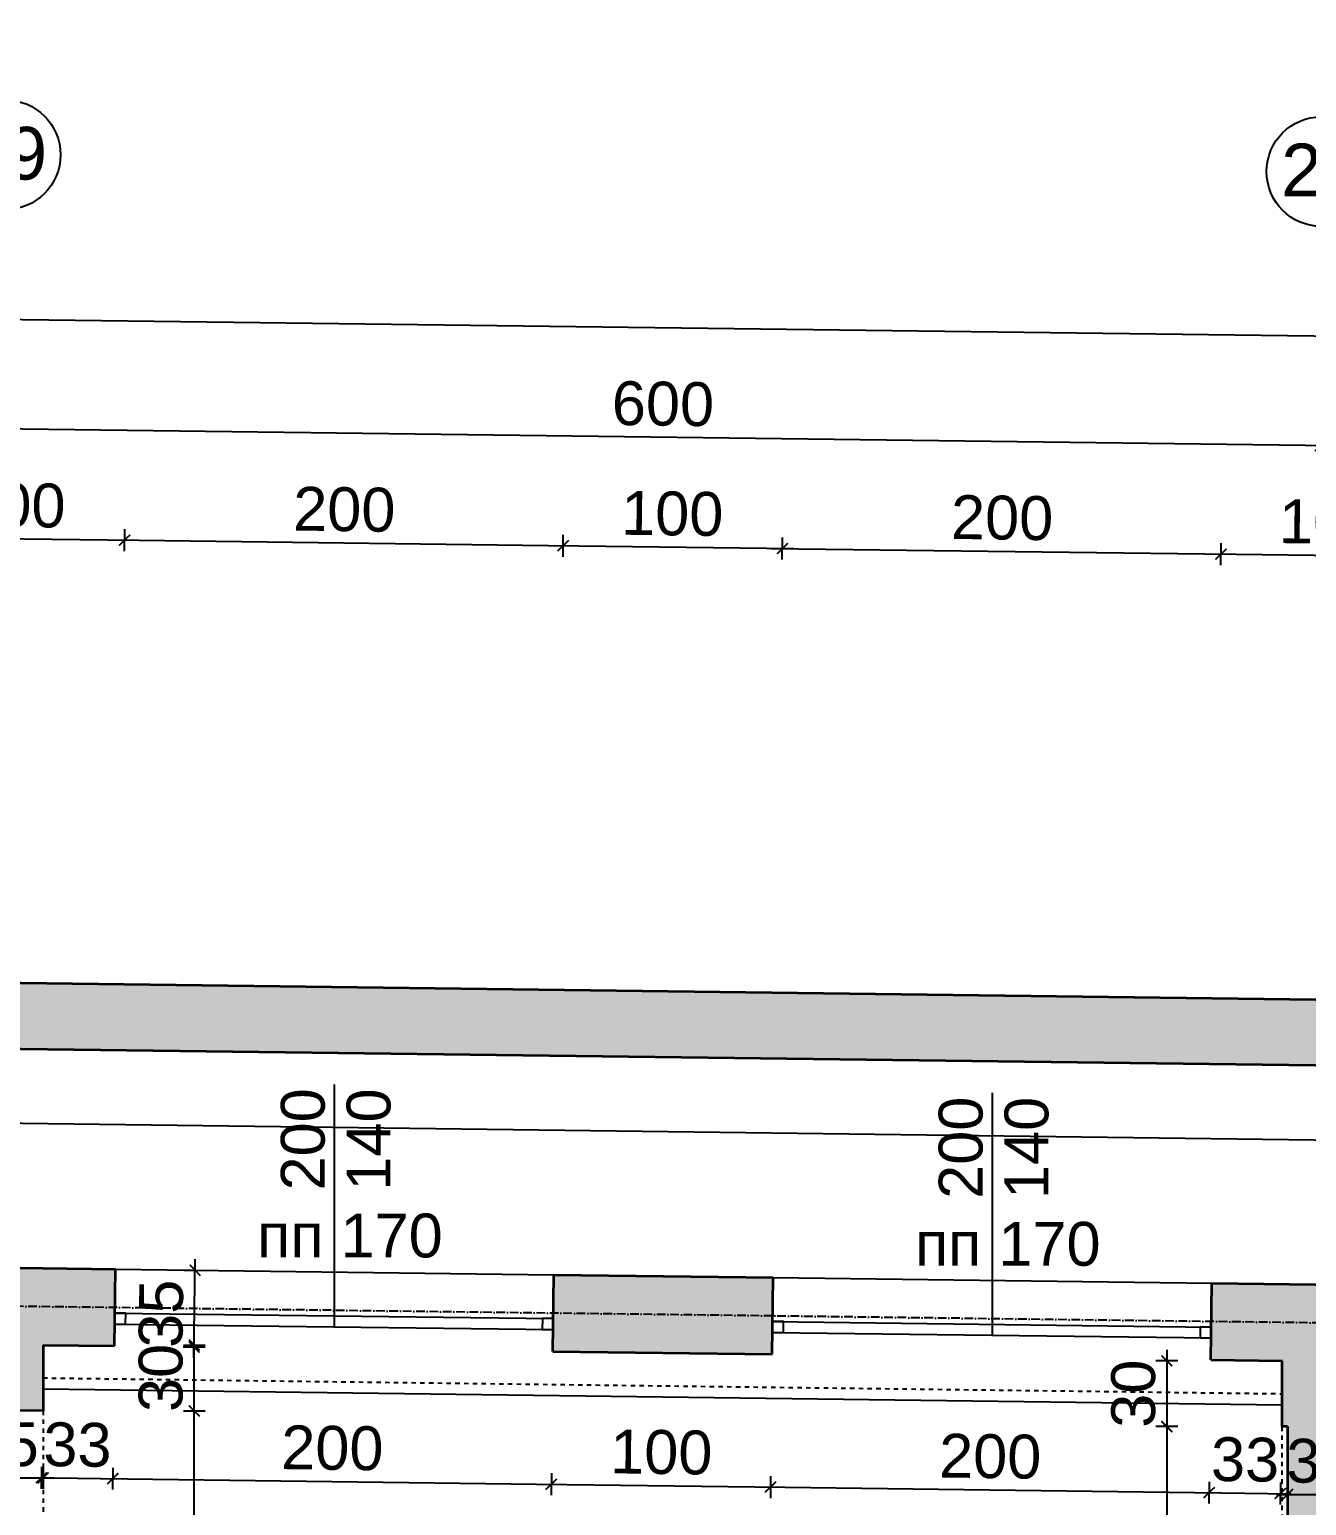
# Model space of a CAD drawing. Header units: inches. Extents: x -72385 to 39588, y -6525 to 66685.
# Drawn here: x -42314 to -41731, y 30892 to 31565 of the extents above; entities that cross this region are included whole.
import ezdxf

# ---------------------------------------------------------------- set-up
doc = ezdxf.new("R2010")
doc.units = ezdxf.units.IN
doc.header["$MEASUREMENT"] = 0
doc.linetypes.add('DashDot', pattern=[0.6, 0.4, -0.1, 0, -0.1])
doc.linetypes.add('Hidden', pattern=[0.4, 0.2, -0.2])
for name, color, linetype, lineweight in [('Изгледни линии', 253, 'Continuous', 25), ('Надписи коти външни', 252, 'Continuous', 25), ('Надписи коти вътрешни', 252, 'Continuous', 25), ('Надписи Оси', 252, 'Continuous', 25), ('Надписи прозорци', 252, 'Continuous', 25), ('Оси', 252, 'DashDot', 25), ('Прозорци', 251, 'Continuous', 25), ('Пунктир', 253, 'Hidden', 25), ('Разрезни линии', 7, 'Continuous', 35), ('Щрих стени', 254, 'Continuous', 25)]:
    doc.layers.add(name, color=color, linetype=linetype, lineweight=lineweight)
doc.styles.add('Arial Regular', font='arial.ttf')
doc.styles.get("Standard").update_dxf_attribs({"font": 'arial.ttf'})
doc.dimstyles.new('Annotative', dxfattribs={"dimscale": 0, "dimtxt": 20, "dimasz": 5, "dimexe": 5, "dimexo": 5, "dimgap": 5, "dimtad": 1, "dimdec": 0, "dimzin": 0, "dimdsep": 46, "dimtxsty": 'Standard', "dimblk": 'ARCHTICK', "dimcen": 5, "dimdle": 5, "dimadec": 0, "dimazin": 0, "dimtfac": 1, "dimtdec": 0, "dimtofl": 0, "dimtmove": 0, "dimatfit": 3, "dimldrblk": 'ARCHTICK', "dimfxl": 5, "dimfxlon": 1, "dimtolj": 1, "dimtzin": 0, "dimarcsym": 1})

# ---------------------------------------------------------------- blocks, each defined once
blk = doc.blocks.new('_ArchTick')
at = {"color": 0, "linetype": 'ByBlock', "const_width": 0.15}
blk.add_lwpolyline([(-0.5, -0.5), (0.5, 0.5)], dxfattribs=at)
blk = doc.blocks.new('*D445')
at = {"layer": 'Defpoints', "color": 0, "ltscale": 50, "transparency": 16777216}
for p in [(-42342.34, 30933.23), (-42307.34, 30933.23), (-42307.34, 30904.45)]:
    blk.add_point(p, dxfattribs=at)
at = {"layer": 'Надписи коти вътрешни', "color": 0, "lineweight": -2, "ltscale": 50, "transparency": 16777216}
for p, q in [((-42342.34, 30909.45), (-42342.34, 30899.45)), ((-42307.34, 30909.45), (-42307.34, 30899.45)), ((-42347.34, 30904.45), (-42302.34, 30904.45))]:
    blk.add_line(p, q, dxfattribs=at)
at = {"layer": 'Надписи коти вътрешни', "color": 0, "lineweight": -2, "ltscale": 50, "transparency": 16777216, "xscale": 5, "yscale": 5, "zscale": 5, "rotation": 180}
blk.add_blockref('_ArchTick', (-42342.34, 30904.45), dxfattribs=at)
at = {"layer": 'Надписи коти вътрешни', "color": 0, "lineweight": -2, "ltscale": 50, "transparency": 16777216, "xscale": 5, "yscale": 5, "zscale": 5}
blk.add_blockref('_ArchTick', (-42307.34, 30904.45), dxfattribs=at)
at = {"layer": 'Надписи коти вътрешни', "color": 0, "ltscale": 50, "transparency": 16777216, "insert": (-42324.84, 30919.67), "char_height": 20, "attachment_point": 5}
blk.add_mtext('\\A1;35', dxfattribs=at)
blk = doc.blocks.new('*D446')
at = {"layer": 'Defpoints', "color": 0, "ltscale": 50, "transparency": 16777216}
for p in [(-42307.34, 30962.79), (-42274.84, 30962.37), (-42275.58, 30904.11)]:
    blk.add_point(p, dxfattribs=at)
at = {"layer": 'Надписи коти вътрешни', "color": 0, "lineweight": -2, "ltscale": 50, "transparency": 16777216}
for p, q in [((-42308.02, 30909.52), (-42308.14, 30899.52)), ((-42275.52, 30909.11), (-42275.64, 30899.11)), ((-42313.08, 30904.58), (-42270.58, 30904.04))]:
    blk.add_line(p, q, dxfattribs=at)
at = {"layer": 'Надписи коти вътрешни', "color": 0, "lineweight": -2, "ltscale": 50, "transparency": 16777216, "xscale": 5, "yscale": 5, "zscale": 5}
for p, rotation in [((-42308.08, 30904.52), 179.2706286525369), ((-42275.58, 30904.11), 359.270628652537)]:
    blk.add_blockref('_ArchTick', p, dxfattribs=dict(at, rotation=rotation))
at = {"layer": 'Надписи коти вътрешни', "color": 0, "ltscale": 50, "transparency": 16777216, "insert": (-42291.64, 30919.53), "char_height": 20, "attachment_point": 5, "rotation": 359.27063}
blk.add_mtext('\\A1;33', dxfattribs=at)
blk = doc.blocks.new('*D4405')
at = {"layer": 'Defpoints', "color": 0, "ltscale": 50, "transparency": 16777216}
for p in [(-42274.84, 30964.64), (-42074.84, 30962.09), (-42075.61, 30901.56)]:
    blk.add_point(p, dxfattribs=at)
at = {"layer": 'Надписи коти вътрешни', "color": 0, "lineweight": -2, "ltscale": 50, "transparency": 16777216}
for p, q in [((-42275.54, 30909.11), (-42275.67, 30899.11)), ((-42280.61, 30904.17), (-42070.61, 30901.5)), ((-42075.54, 30906.56), (-42075.67, 30896.56))]:
    blk.add_line(p, q, dxfattribs=at)
at = {"layer": 'Надписи коти вътрешни', "color": 0, "lineweight": -2, "ltscale": 50, "transparency": 16777216, "xscale": 5, "yscale": 5, "zscale": 5}
for p, rotation in [((-42275.61, 30904.11), 179.2706286525525), ((-42075.61, 30901.56), 359.2706286525525)]:
    blk.add_blockref('_ArchTick', p, dxfattribs=dict(at, rotation=rotation))
at = {"layer": 'Надписи коти вътрешни', "color": 0, "ltscale": 50, "transparency": 16777216, "insert": (-42175.41, 30918.04), "char_height": 20, "attachment_point": 5, "rotation": 359.27063}
blk.add_mtext('\\A1;200', dxfattribs=at)
blk = doc.blocks.new('*D448')
at = {"layer": 'Defpoints', "color": 0, "ltscale": 50, "transparency": 16777216}
for p in [(-42074.84, 30962.09), (-41974.84, 30960.82), (-41975.61, 30900.29)]:
    blk.add_point(p, dxfattribs=at)
at = {"layer": 'Надписи коти вътрешни', "color": 0, "lineweight": -2, "ltscale": 50, "transparency": 16777216}
for p, q in [((-42080.61, 30901.62), (-41970.61, 30900.22)), ((-42075.54, 30906.56), (-42075.67, 30896.56)), ((-41975.54, 30905.29), (-41975.67, 30895.29))]:
    blk.add_line(p, q, dxfattribs=at)
at = {"layer": 'Надписи коти вътрешни', "color": 0, "lineweight": -2, "ltscale": 50, "transparency": 16777216, "xscale": 5, "yscale": 5, "zscale": 5}
for p, rotation in [((-42075.61, 30901.56), 179.2706286525503), ((-41975.61, 30900.29), 359.2706286525503)]:
    blk.add_blockref('_ArchTick', p, dxfattribs=dict(at, rotation=rotation))
at = {"layer": 'Надписи коти вътрешни', "color": 0, "ltscale": 50, "transparency": 16777216, "insert": (-42025.41, 30916.13), "char_height": 20, "attachment_point": 5, "rotation": 359.27063}
blk.add_mtext('\\A1;100', dxfattribs=at)
blk = doc.blocks.new('*D4406')
at = {"layer": 'Defpoints', "color": 0, "ltscale": 50, "transparency": 16777216}
for p in [(-41974.84, 30960.82), (-41774.84, 30958.27), (-41775.61, 30897.74)]:
    blk.add_point(p, dxfattribs=at)
at = {"layer": 'Надписи коти вътрешни', "color": 0, "lineweight": -2, "ltscale": 50, "transparency": 16777216}
for p, q in [((-41975.54, 30905.29), (-41975.67, 30895.29)), ((-41775.54, 30902.74), (-41775.67, 30892.74)), ((-41980.61, 30900.35), (-41770.61, 30897.68))]:
    blk.add_line(p, q, dxfattribs=at)
at = {"layer": 'Надписи коти вътрешни', "color": 0, "lineweight": -2, "ltscale": 50, "transparency": 16777216, "xscale": 5, "yscale": 5, "zscale": 5}
for p, rotation in [((-41975.61, 30900.29), 179.2706286525568), ((-41775.61, 30897.74), 359.2706286525567)]:
    blk.add_blockref('_ArchTick', p, dxfattribs=dict(at, rotation=rotation))
at = {"layer": 'Надписи коти вътрешни', "color": 0, "ltscale": 50, "transparency": 16777216, "insert": (-41875.41, 30914.23), "char_height": 20, "attachment_point": 5, "rotation": 359.27063}
blk.add_mtext('\\A1;200', dxfattribs=at)
blk = doc.blocks.new('*D4407')
at = {"layer": 'Defpoints', "color": 0, "ltscale": 50, "transparency": 16777216}
for p in [(-41774.84, 30958.27), (-41742.34, 30957.86), (-41743.11, 30897.33)]:
    blk.add_point(p, dxfattribs=at)
at = {"layer": 'Надписи коти вътрешни', "color": 0, "lineweight": -2, "ltscale": 50, "transparency": 16777216}
for p, q in [((-41775.54, 30902.74), (-41775.67, 30892.74)), ((-41743.04, 30902.33), (-41743.17, 30892.33)), ((-41780.61, 30897.81), (-41738.11, 30897.26))]:
    blk.add_line(p, q, dxfattribs=at)
at = {"layer": 'Надписи коти вътрешни', "color": 0, "lineweight": -2, "ltscale": 50, "transparency": 16777216, "xscale": 5, "yscale": 5, "zscale": 5}
for p, rotation in [((-41775.61, 30897.74), 179.2706286525623), ((-41743.11, 30897.33), 359.2706286525623)]:
    blk.add_blockref('_ArchTick', p, dxfattribs=dict(at, rotation=rotation))
at = {"layer": 'Надписи коти вътрешни', "color": 0, "ltscale": 50, "transparency": 16777216, "insert": (-41759.16, 30912.75), "char_height": 20, "attachment_point": 5, "rotation": 359.27063}
blk.add_mtext('\\A1;33', dxfattribs=at)
blk = doc.blocks.new('*D473')
at = {"layer": 'Defpoints', "color": 0, "ltscale": 50, "transparency": 16777216}
for p in [(-41739.84, 30927.83), (-41794.88, 30572.8), (-41739.84, 30572.8)]:
    blk.add_point(p, dxfattribs=at)
at = {"layer": 'Надписи коти вътрешни', "color": 0, "lineweight": -2, "ltscale": 50, "transparency": 16777216}
for p, q in [((-41789.88, 30927.83), (-41799.88, 30927.83)), ((-41794.88, 30932.83), (-41794.88, 30567.8)), ((-41789.88, 30572.8), (-41799.88, 30572.8))]:
    blk.add_line(p, q, dxfattribs=at)
at = {"layer": 'Надписи коти вътрешни', "color": 0, "lineweight": -2, "ltscale": 50, "transparency": 16777216, "xscale": 5, "yscale": 5, "zscale": 5}
for p, rotation in [((-41794.88, 30927.83), 90), ((-41794.88, 30572.8), 270)]:
    blk.add_blockref('_ArchTick', p, dxfattribs=dict(at, rotation=rotation))
at = {"layer": 'Надписи коти вътрешни', "color": 0, "ltscale": 50, "transparency": 16777216, "insert": (-41810.09, 30750.31), "char_height": 20, "attachment_point": 5, "rotation": 90}
blk.add_mtext('\\A1;355', dxfattribs=at)
blk = doc.blocks.new('*D4422')
at = {"layer": 'Defpoints', "color": 0, "ltscale": 50, "transparency": 16777216}
for p in [(-41742.34, 30957.86), (-41794.88, 30927.86), (-41742.34, 30927.86)]:
    blk.add_point(p, dxfattribs=at)
at = {"layer": 'Надписи коти вътрешни', "color": 0, "lineweight": -2, "ltscale": 50, "transparency": 16777216}
for p, q in [((-41794.88, 30962.86), (-41794.88, 30922.86)), ((-41789.88, 30957.86), (-41799.88, 30957.86)), ((-41789.88, 30927.86), (-41799.88, 30927.86))]:
    blk.add_line(p, q, dxfattribs=at)
at = {"layer": 'Надписи коти вътрешни', "color": 0, "lineweight": -2, "ltscale": 50, "transparency": 16777216, "xscale": 5, "yscale": 5, "zscale": 5}
for p, rotation in [((-41794.88, 30957.86), 90), ((-41794.88, 30927.86), 270)]:
    blk.add_blockref('_ArchTick', p, dxfattribs=dict(at, rotation=rotation))
at = {"layer": 'Надписи коти вътрешни', "color": 0, "ltscale": 50, "transparency": 16777216, "insert": (-41810.09, 30942.86), "char_height": 20, "attachment_point": 5, "rotation": 90}
blk.add_mtext('\\A1;30', dxfattribs=at)
blk = doc.blocks.new('*D477')
at = {"layer": 'Defpoints', "color": 0, "ltscale": 50, "transparency": 16777216}
for p in [(-42292.34, 30965.05), (-42238.38, 30965.05), (-42292.34, 30935.05)]:
    blk.add_point(p, dxfattribs=at)
at = {"layer": 'Надписи коти вътрешни', "color": 0, "lineweight": -2, "ltscale": 50, "transparency": 16777216}
for p, q in [((-42238.38, 30930.05), (-42238.38, 30970.05)), ((-42243.38, 30965.05), (-42233.38, 30965.05)), ((-42243.38, 30935.05), (-42233.38, 30935.05))]:
    blk.add_line(p, q, dxfattribs=at)
at = {"layer": 'Надписи коти вътрешни', "color": 0, "lineweight": -2, "ltscale": 50, "transparency": 16777216, "xscale": 5, "yscale": 5, "zscale": 5}
for p, rotation in [((-42238.38, 30965.05), 90), ((-42238.38, 30935.05), 270)]:
    blk.add_blockref('_ArchTick', p, dxfattribs=dict(at, rotation=rotation))
at = {"layer": 'Надписи коти вътрешни', "color": 0, "ltscale": 50, "transparency": 16777216, "insert": (-42253.6, 30950.05), "char_height": 20, "attachment_point": 5, "rotation": 90}
blk.add_mtext('\\A1;30', dxfattribs=at)
blk = doc.blocks.new('*D3990')
at = {"layer": 'Defpoints', "color": 0, "ltscale": 50, "transparency": 16777216}
for p in [(-42307.34, 30935.05), (-42238.38, 30935.05), (-42307.34, 30435.01)]:
    blk.add_point(p, dxfattribs=at)
at = {"layer": 'Надписи коти вътрешни', "color": 0, "lineweight": -2, "ltscale": 50, "transparency": 16777216}
for p, q in [((-42243.38, 30935.05), (-42233.38, 30935.05)), ((-42238.38, 30430.01), (-42238.38, 30940.05)), ((-42243.38, 30435.01), (-42233.38, 30435.01))]:
    blk.add_line(p, q, dxfattribs=at)
at = {"layer": 'Надписи коти вътрешни', "color": 0, "lineweight": -2, "ltscale": 50, "transparency": 16777216, "xscale": 5, "yscale": 5, "zscale": 5}
for p, rotation in [((-42238.38, 30935.05), 90), ((-42238.38, 30435.01), 270)]:
    blk.add_blockref('_ArchTick', p, dxfattribs=dict(at, rotation=rotation))
at = {"layer": 'Надписи коти вътрешни', "color": 0, "ltscale": 50, "transparency": 16777216, "insert": (-42253.59, 30685.03), "char_height": 20, "attachment_point": 5, "rotation": 90}
blk.add_mtext('\\A1;500', dxfattribs=at)
blk = doc.blocks.new('*D2811')
at = {"layer": 'Defpoints', "color": 0, "ltscale": 50, "transparency": 16777216}
for p in [(-45939.84, 31146.31), (-41143.29, 31085.24), (-41143.72, 31051.25)]:
    blk.add_point(p, dxfattribs=at)
at = {"layer": 'Надписи коти вътрешни', "color": 0, "lineweight": -2, "ltscale": 50, "transparency": 16777216}
for p, q in [((-45940.21, 31117.31), (-45940.33, 31107.31)), ((-45945.27, 31112.38), (-41138.72, 31051.18)), ((-41143.65, 31056.25), (-41143.78, 31046.25))]:
    blk.add_line(p, q, dxfattribs=at)
at = {"layer": 'Надписи коти вътрешни', "color": 0, "lineweight": -2, "ltscale": 50, "transparency": 16777216, "xscale": 5, "yscale": 5, "zscale": 5}
for p, rotation in [((-45940.27, 31112.31), 179.2706286525472), ((-41143.72, 31051.25), 359.2706286525473)]:
    blk.add_blockref('_ArchTick', p, dxfattribs=dict(at, rotation=rotation))
at = {"layer": 'Надписи коти вътрешни', "color": 0, "ltscale": 50, "transparency": 16777216, "insert": (-43541.8, 31096.99), "char_height": 20, "attachment_point": 5, "rotation": 359.27063}
blk.add_mtext('\\A1;4797', dxfattribs=at)
blk = doc.blocks.new('*D6001')
at = {"layer": 'Defpoints', "color": 0, "ltscale": 50, "transparency": 16777216}
for p in [(-42270.16, 31332.11), (-42374.39, 31000.91), (-42274.39, 30999.64)]:
    blk.add_point(p, dxfattribs=at)
at = {"layer": 'Надписи коти външни', "color": 0, "lineweight": -2, "ltscale": 50, "transparency": 16777216}
for p, q in [((-42370.22, 31328.38), (-42370.1, 31338.38)), ((-42375.16, 31333.45), (-42265.16, 31332.05)), ((-42270.22, 31327.11), (-42270.1, 31337.11))]:
    blk.add_line(p, q, dxfattribs=at)
at = {"layer": 'Надписи коти външни', "color": 0, "lineweight": -2, "ltscale": 50, "transparency": 16777216, "xscale": 5, "yscale": 5, "zscale": 5}
for p, rotation in [((-42370.16, 31333.38), 179.2706286524503), ((-42270.16, 31332.11), 359.2706286524503)]:
    blk.add_blockref('_ArchTick', p, dxfattribs=dict(at, rotation=rotation))
at = {"layer": 'Надписи коти външни', "color": 0, "ltscale": 50, "transparency": 16777216, "insert": (-42320.41, 31347.96), "char_height": 20, "attachment_point": 5, "rotation": 359.27063}
blk.add_mtext('\\A1;100', dxfattribs=at)
blk = doc.blocks.new('*D6002')
at = {"layer": 'Defpoints', "color": 0, "ltscale": 50, "transparency": 16777216}
for p in [(-42070.16, 31329.56), (-42274.39, 30999.64), (-42074.39, 30997.09)]:
    blk.add_point(p, dxfattribs=at)
at = {"layer": 'Надписи коти външни', "color": 0, "lineweight": -2, "ltscale": 50, "transparency": 16777216}
for p, q in [((-42275.16, 31332.17), (-42065.16, 31329.5)), ((-42270.22, 31327.11), (-42270.1, 31337.11)), ((-42070.22, 31324.56), (-42070.1, 31334.56))]:
    blk.add_line(p, q, dxfattribs=at)
at = {"layer": 'Надписи коти външни', "color": 0, "lineweight": -2, "ltscale": 50, "transparency": 16777216, "xscale": 5, "yscale": 5, "zscale": 5}
for p, rotation in [((-42270.16, 31332.11), 179.2706286525796), ((-42070.16, 31329.56), 359.2706286525796)]:
    blk.add_blockref('_ArchTick', p, dxfattribs=dict(at, rotation=rotation))
at = {"layer": 'Надписи коти външни', "color": 0, "ltscale": 50, "transparency": 16777216, "insert": (-42169.97, 31346.05), "char_height": 20, "attachment_point": 5, "rotation": 359.27063}
blk.add_mtext('\\A1;200', dxfattribs=at)
blk = doc.blocks.new('*D6003')
at = {"layer": 'Defpoints', "color": 0, "ltscale": 50, "transparency": 16777216}
for p in [(-41970.16, 31328.29), (-42074.39, 30997.09), (-41974.39, 30995.82)]:
    blk.add_point(p, dxfattribs=at)
at = {"layer": 'Надписи коти външни', "color": 0, "lineweight": -2, "ltscale": 50, "transparency": 16777216}
for p, q in [((-42070.22, 31324.56), (-42070.1, 31334.56)), ((-41970.22, 31323.29), (-41970.1, 31333.29)), ((-42075.16, 31329.63), (-41965.16, 31328.23))]:
    blk.add_line(p, q, dxfattribs=at)
at = {"layer": 'Надписи коти външни', "color": 0, "lineweight": -2, "ltscale": 50, "transparency": 16777216, "xscale": 5, "yscale": 5, "zscale": 5}
for p, rotation in [((-42070.16, 31329.56), 179.2706286524962), ((-41970.16, 31328.29), 359.2706286524962)]:
    blk.add_blockref('_ArchTick', p, dxfattribs=dict(at, rotation=rotation))
at = {"layer": 'Надписи коти външни', "color": 0, "ltscale": 50, "transparency": 16777216, "insert": (-42020.41, 31344.14), "char_height": 20, "attachment_point": 5, "rotation": 359.27063}
blk.add_mtext('\\A1;100', dxfattribs=at)
blk = doc.blocks.new('*D6004')
at = {"layer": 'Defpoints', "color": 0, "ltscale": 50, "transparency": 16777216}
for p in [(-41770.16, 31325.74), (-41974.39, 30995.82), (-41774.39, 30993.27)]:
    blk.add_point(p, dxfattribs=at)
at = {"layer": 'Надписи коти външни', "color": 0, "lineweight": -2, "ltscale": 50, "transparency": 16777216}
for p, q in [((-41970.22, 31323.29), (-41970.1, 31333.29)), ((-41975.16, 31328.35), (-41765.16, 31325.68)), ((-41770.22, 31320.74), (-41770.1, 31330.74))]:
    blk.add_line(p, q, dxfattribs=at)
at = {"layer": 'Надписи коти външни', "color": 0, "lineweight": -2, "ltscale": 50, "transparency": 16777216, "xscale": 5, "yscale": 5, "zscale": 5}
for p, rotation in [((-41970.16, 31328.29), 179.2706286525869), ((-41770.16, 31325.74), 359.2706286525868)]:
    blk.add_blockref('_ArchTick', p, dxfattribs=dict(at, rotation=rotation))
at = {"layer": 'Надписи коти външни', "color": 0, "ltscale": 50, "transparency": 16777216, "insert": (-41869.97, 31342.23), "char_height": 20, "attachment_point": 5, "rotation": 359.27063}
blk.add_mtext('\\A1;200', dxfattribs=at)
blk = doc.blocks.new('*D6005')
at = {"layer": 'Defpoints', "color": 0, "ltscale": 50, "transparency": 16777216}
for p in [(-41670.16, 31324.47), (-41774.39, 30993.27), (-41674.39, 30992)]:
    blk.add_point(p, dxfattribs=at)
at = {"layer": 'Надписи коти външни', "color": 0, "lineweight": -2, "ltscale": 50, "transparency": 16777216}
for p, q in [((-41775.16, 31325.81), (-41665.16, 31324.41)), ((-41770.22, 31320.74), (-41770.1, 31330.74)), ((-41670.22, 31319.47), (-41670.1, 31329.47))]:
    blk.add_line(p, q, dxfattribs=at)
at = {"layer": 'Надписи коти външни', "color": 0, "lineweight": -2, "ltscale": 50, "transparency": 16777216, "xscale": 5, "yscale": 5, "zscale": 5}
for p, rotation in [((-41770.16, 31325.74), 179.2706286525421), ((-41670.16, 31324.47), 359.2706286525421)]:
    blk.add_blockref('_ArchTick', p, dxfattribs=dict(at, rotation=rotation))
at = {"layer": 'Надписи коти външни', "color": 0, "ltscale": 50, "transparency": 16777216, "insert": (-41720.41, 31340.32), "char_height": 20, "attachment_point": 5, "rotation": 359.27063}
blk.add_mtext('\\A1;100', dxfattribs=at)
blk = doc.blocks.new('*D5971')
at = {"layer": 'Defpoints', "color": 0, "ltscale": 50, "transparency": 16777216}
for p in [(-42324.84, 31382.81), (-42324.84, 31382.81), (-41724.84, 31375.17)]:
    blk.add_point(p, dxfattribs=at)
at = {"layer": 'Надписи коти външни', "color": 0, "lineweight": -2, "ltscale": 50, "transparency": 16777216}
for p, q in [((-42324.84, 31382.81), (-42324.77, 31387.81)), ((-41719.84, 31375.11), (-42329.84, 31382.87)), ((-41724.84, 31375.17), (-41724.77, 31380.17))]:
    blk.add_line(p, q, dxfattribs=at)
at = {"layer": 'Надписи коти външни', "color": 0, "lineweight": -2, "ltscale": 50, "transparency": 16777216, "xscale": 5, "yscale": 5, "zscale": 5}
for p, rotation in [((-42324.84, 31382.81), 179.2706286525477), ((-41724.84, 31375.17), 359.2706286525477)]:
    blk.add_blockref('_ArchTick', p, dxfattribs=dict(at, rotation=rotation))
at = {"layer": 'Надписи коти външни', "color": 0, "ltscale": 50, "transparency": 16777216, "insert": (-42024.64, 31394.2), "char_height": 20, "attachment_point": 5, "rotation": 359.27063}
blk.add_mtext('\\A1;600', dxfattribs=at)
blk = doc.blocks.new('*D5961')
at = {"layer": 'Defpoints', "color": 0, "ltscale": 50, "transparency": 16777216}
for p in [(-40216.83, 31405.98), (-52317.34, 31127.49), (-40222.34, 30973.51)]:
    blk.add_point(p, dxfattribs=at)
at = {"layer": 'Надписи коти външни', "color": 0, "lineweight": -2, "ltscale": 50, "transparency": 16777216}
for p, q in [((-52311.9, 31554.95), (-52311.77, 31564.95)), ((-52316.83, 31560.02), (-40211.83, 31405.91)), ((-40216.9, 31400.98), (-40216.77, 31410.98))]:
    blk.add_line(p, q, dxfattribs=at)
at = {"layer": 'Надписи коти външни', "color": 0, "lineweight": -2, "ltscale": 50, "transparency": 16777216, "xscale": 5, "yscale": 5, "zscale": 5}
for p, rotation in [((-52311.83, 31559.95), 179.2706286525472), ((-40216.83, 31405.98), 359.2706286525473)]:
    blk.add_blockref('_ArchTick', p, dxfattribs=dict(at, rotation=rotation))
at = {"layer": 'Надписи коти външни', "color": 0, "ltscale": 50, "transparency": 16777216, "insert": (-46264.14, 31498.18), "char_height": 20, "attachment_point": 5, "rotation": 359.27063}
blk.add_mtext('\\A1;12095', dxfattribs=at)
blk = doc.blocks.new('*D7202')
at = {"layer": 'Defpoints', "color": 0, "ltscale": 10, "transparency": 16777216}
for p in [(-41739.84, 30905.76), (-41709.84, 30905.76), (-41709.84, 30896.95)]:
    blk.add_point(p, dxfattribs=at)
at = {"layer": 'Надписи коти вътрешни', "color": 0, "lineweight": -2, "ltscale": 10, "transparency": 16777216}
for p, q in [((-41739.84, 30900.76), (-41739.84, 30891.95)), ((-41709.84, 30900.76), (-41709.84, 30891.95)), ((-41744.84, 30896.95), (-41704.84, 30896.95))]:
    blk.add_line(p, q, dxfattribs=at)
at = {"layer": 'Надписи коти вътрешни', "color": 0, "lineweight": -2, "ltscale": 10, "transparency": 16777216, "xscale": 5, "yscale": 5, "zscale": 5, "rotation": 180}
blk.add_blockref('_ArchTick', (-41739.84, 30896.95), dxfattribs=at)
at = {"layer": 'Надписи коти вътрешни', "color": 0, "lineweight": -2, "ltscale": 10, "transparency": 16777216, "xscale": 5, "yscale": 5, "zscale": 5}
blk.add_blockref('_ArchTick', (-41709.84, 30896.95), dxfattribs=at)
at = {"layer": 'Надписи коти вътрешни', "color": 0, "ltscale": 10, "transparency": 16777216, "insert": (-41724.84, 30912.16), "char_height": 20, "attachment_point": 5}
blk.add_mtext('\\A1;30', dxfattribs=at)
blk = doc.blocks.new('*D7254')
at = {"layer": 'Defpoints', "color": 0, "ltscale": 10, "transparency": 16777216}
for p in [(-42274.36, 30999.64), (-42238.01, 30999.17), (-42274.81, 30964.64)]:
    blk.add_point(p, dxfattribs=at)
at = {"layer": 'Надписи коти вътрешни', "color": 0, "lineweight": -2, "ltscale": 10, "transparency": 16777216}
for p, q in [((-42238.52, 30959.18), (-42237.95, 31004.17)), ((-42243.01, 30999.24), (-42233.01, 30999.11)), ((-42243.45, 30964.24), (-42233.46, 30964.11))]:
    blk.add_line(p, q, dxfattribs=at)
at = {"layer": 'Надписи коти вътрешни', "color": 0, "lineweight": -2, "ltscale": 10, "transparency": 16777216, "xscale": 5, "yscale": 5, "zscale": 5}
for p, rotation in [((-42238.01, 30999.17), 89.2706286525553), ((-42238.46, 30964.18), 269.2706286525553)]:
    blk.add_blockref('_ArchTick', p, dxfattribs=dict(at, rotation=rotation))
at = {"layer": 'Надписи коти вътрешни', "color": 0, "ltscale": 10, "transparency": 16777216, "insert": (-42253.48, 30979.37), "char_height": 20, "attachment_point": 5, "rotation": 89.27063}
blk.add_mtext('\\A1;35', dxfattribs=at)

msp = doc.modelspace()

# ---------------------------------------------------------------- hatches: boundary and pattern name
at = {"layer": 'Щрих стени', "ltscale": 10}
h = msp.add_hatch(color=256, dxfattribs=at)
h.dxf.hatch_style = 1
h.paths.add_polyline_path([(-41113.29, 29149.71), (-41143.29, 29150.09), (-41143.29, 29050.08), (-41709.18, 29057.28), (-41712.31, 29157.33), (-41742.34, 29157.71), (-41739.21, 29057.67), (-45922.34, 29110.92), (-45922.34, 29210.93), (-45952.34, 29211.31), (-45952.34, 29081.3), (-41113.29, 29019.7)])
h.paths.add_polyline_path([(-41113.29, 31114.87), (-45969.84, 31176.69), (-45969.84, 31066.68), (-45939.84, 31066.3), (-45939.84, 31146.31), (-41143.29, 31085.24), (-41143.29, 30985.24), (-41113.29, 30984.85)])
h.paths.add_polyline_path([(-40092.34, 30394.93), (-40222.34, 30396.59), (-40222.34, 30366.59), (-40122.34, 30365.31), (-40122.34, 29435.26), (-40222.34, 29436.54), (-40222.34, 29406.53), (-40092.34, 29404.88)])
h = msp.add_hatch(color=256, dxfattribs=at)
h.dxf.hatch_style = 1
h.paths.add_polyline_path([(-43174.39, 31011.09), (-43274.39, 31012.37), (-43274.84, 30977.37), (-43174.84, 30976.1)])
h.paths.add_polyline_path([(-42874.39, 31007.27), (-42974.39, 31008.55), (-42974.84, 30973.55), (-42942.34, 30973.14), (-42942.34, 30943.13), (-42907.34, 30942.69), (-42907.34, 30972.69), (-42874.84, 30972.28)])
h.paths.add_polyline_path([(-42574.39, 31003.46), (-42674.39, 31004.73), (-42674.84, 30969.73), (-42574.84, 30968.46)])
h.paths.add_polyline_path([(-42274.39, 30999.64), (-42374.39, 31000.91), (-42374.84, 30965.91), (-42342.34, 30965.5), (-42342.34, 30935.5), (-42307.34, 30935.05), (-42307.34, 30965.05), (-42274.84, 30964.64)])
h.paths.add_polyline_path([(-41974.39, 30995.82), (-42074.39, 30997.09), (-42074.84, 30962.09), (-41974.84, 30960.82)])
h.paths.add_polyline_path([(-41674.39, 30992), (-41774.39, 30993.27), (-41774.84, 30958.27), (-41742.34, 30957.86), (-41742.34, 30927.86), (-41739.84, 30927.83), (-41739.84, 30572.8), (-41539.84, 30570.25), (-41539.84, 30395.24), (-41549.46, 30395.36), (-41549.84, 30365.36), (-41499.84, 30364.73), (-41499.46, 30394.72), (-41509.84, 30394.85), (-41509.84, 30599.87), (-41709.84, 30602.42), (-41709.84, 30927.44), (-41707.34, 30927.41), (-41707.34, 30957.41), (-41674.84, 30957)])
h.paths.add_polyline_path([(-41374.39, 30988.18), (-41474.39, 30989.45), (-41474.84, 30954.45), (-41374.84, 30953.18)])
h.paths.add_polyline_path([(-40222.34, 30973.51), (-41174.39, 30985.63), (-41175.03, 30935.64), (-41157.34, 30935.41), (-41157.34, 30925.41), (-41092.34, 30924.58), (-41092.34, 30934.58), (-40712.34, 30929.75), (-40712.34, 30919.75), (-40622.34, 30918.6), (-40622.34, 30928.6), (-40272.34, 30924.15), (-40272.34, 30379.1), (-40602.34, 30383.3), (-40602.34, 30413.3), (-40712.34, 30414.7), (-40712.34, 30384.7), (-41092.34, 30389.54), (-41092.34, 30419.54), (-41157.34, 30420.37), (-41157.34, 30390.37), (-41399.46, 30393.45), (-41399.84, 30363.45), (-41157.34, 30360.37), (-41157.34, 30329.76), (-41092.34, 30329.76), (-41092.34, 30359.54), (-40759.84, 30355.3), (-40759.84, 30345.3), (-40747.34, 30345.3), (-40747.34, 30355.15), (-40607.34, 30353.36), (-40607.34, 30333.36), (-40594.84, 30333.36), (-40594.84, 30353.2), (-40272.34, 30349.1), (-40272.34, 30316.59), (-40222.34, 30316.59)])
h.paths.add_polyline_path([(-40747.34, 30207.63), (-40607.34, 30205.85), (-40607.34, 29910.83), (-40617.18, 29910.95), (-40617.34, 29898.45), (-40607.34, 29898.33), (-40607.34, 29888.33), (-40594.84, 29888.33), (-40594.84, 30048.18), (-40272.34, 30044.07), (-40272.34, 30014.06), (-40222.34, 30014.06), (-40222.34, 30106.59), (-40272.34, 30106.59), (-40272.34, 30074.07), (-40594.84, 30078.18), (-40594.84, 30253.36), (-40607.34, 30253.36), (-40607.34, 30218.35), (-40747.34, 30220.13), (-40747.34, 30245.3), (-40759.84, 30245.3), (-40759.84, 30080.28), (-41109.84, 30084.74), (-41109.84, 30229.75), (-41139.84, 30229.75), (-41139.84, 29935.11), (-41109.84, 29935.11), (-41109.84, 30054.73), (-40759.84, 30050.28), (-40759.84, 29890.27), (-40747.34, 29890.27), (-40747.34, 29900.11), (-40707.34, 29899.6), (-40707.18, 29912.1), (-40747.34, 29912.61)])
h.paths.add_polyline_path([(-40222.34, 29804.06), (-40272.34, 29804.06), (-40272.34, 29774.05), (-40462.34, 29776.47), (-40462.34, 29796.47), (-40492.34, 29796.85), (-40492.34, 29776.85), (-40594.84, 29778.16), (-40594.84, 29788.32), (-40607.34, 29788.32), (-40607.34, 29778.32), (-40647.34, 29778.83), (-40647.34, 29798.83), (-40717.34, 29799.72), (-40717.34, 29779.72), (-40747.34, 29780.1), (-40747.34, 29800.26), (-40759.84, 29800.26), (-40759.84, 29780.26), (-41092.34, 29784.49), (-41092.34, 29812.18), (-41109.84, 29812.41), (-41109.84, 29835.1), (-41139.84, 29835.1), (-41139.84, 29812.79), (-41157.34, 29813.01), (-41157.34, 29723), (-41092.34, 29722.18), (-41092.34, 29754.49), (-40407.34, 29745.77), (-40407.34, 29605.76), (-40949.84, 29612.66), (-40949.84, 29490.36), (-41569.46, 29498.25), (-41569.84, 29468.25), (-40949.84, 29460.36), (-40949.84, 29362.64), (-40919.84, 29362.64), (-40919.84, 29582.28), (-40377.34, 29575.37), (-40377.34, 29745.39), (-40272.34, 29744.05), (-40272.34, 29439.02), (-40829.84, 29446.12), (-40829.84, 29396.12), (-40769.84, 29395.35), (-40769.84, 29415.36), (-40272.34, 29409.02), (-40272.34, 29189), (-40919.84, 29197.25), (-40919.84, 29272.64), (-40949.84, 29272.64), (-40949.84, 29197.63), (-41174.65, 29200.49), (-41175.28, 29150.5), (-40222.34, 29138.36)])
h.paths.add_polyline_path([(-41374.84, 29188.04), (-41474.84, 29189.31), (-41475.28, 29154.31), (-41375.28, 29153.04)], flags=17)

# ---------------------------------------------------------------- linework, layer by layer
at = {"layer": 'Изгледни линии', "ltscale": 50}
for p, q in [((-42274.39, 30999.64), (-42074.41, 30997.09)), ((-41974.39, 30995.82), (-41774.41, 30993.27)), ((-42307.34, 30945.05), (-41742.34, 30937.86))]:
    msp.add_line(p, q, dxfattribs=at)
at = {"layer": 'Надписи Оси', "ltscale": 50}
for centre in [(-42324.4, 31507.82), (-41724.4, 31500.18)]:
    msp.add_circle(centre, 25, dxfattribs=at)
at = {"layer": 'Надписи прозорци', "ltscale": 50}
for p, q in [((-42174.4, 30973.36), (-42174.4, 31083.82)), ((-41874.4, 30969.54), (-41874.4, 31080.01))]:
    msp.add_line(p, q, dxfattribs=at)
at = {"layer": 'Оси', "ltscale": 10}
msp.add_line((-39839.84, 30951.14), (-52799.84, 31116.13), dxfattribs=at)
at = {"layer": 'Прозорци', "ltscale": 50}
for p, q in [((-42274.71, 30974.64), (-42074.73, 30972.09)), ((-42274.65, 30979.64), (-42074.66, 30977.09)), ((-41974.65, 30975.82), (-41774.66, 30973.27)), ((-41974.71, 30970.82), (-41774.73, 30968.27))]:
    msp.add_line(p, q, dxfattribs=at)
for points in [[(-42274.71, 30974.64), (-42269.71, 30974.57), (-42269.65, 30979.57), (-42274.65, 30979.64), (-42274.71, 30974.64)], [(-42079.73, 30972.16), (-42074.73, 30972.09), (-42074.66, 30977.09), (-42079.66, 30977.16), (-42079.73, 30972.16)], [(-41974.71, 30970.82), (-41969.71, 30970.76), (-41969.65, 30975.76), (-41974.65, 30975.82), (-41974.71, 30970.82)], [(-41779.73, 30968.34), (-41774.73, 30968.27), (-41774.66, 30973.27), (-41779.66, 30973.34), (-41779.73, 30968.34)]]:
    msp.add_lwpolyline(points, dxfattribs=at)
at = {"layer": 'Пунктир', "ltscale": 10}
for p, q in [((-42307.34, 30950.05), (-41742.34, 30942.86)), ((-42307.34, 30935.05), (-42307.34, 30435.01)), ((-41742.34, 30457.82), (-41742.34, 30927.86))]:
    msp.add_line(p, q, dxfattribs=at)
at = {"layer": 'Разрезни линии', "ltscale": 50}
for p, q in [((-45969.84, 31176.69), (-41113.29, 31114.87)), ((-45939.84, 31146.31), (-41143.29, 31085.24)), ((-42374.39, 31000.91), (-42274.39, 30999.64)), ((-42274.84, 30964.64), (-42274.39, 30999.64)), ((-42074.84, 30962.09), (-42074.39, 30997.09)), ((-42074.39, 30997.09), (-41974.39, 30995.82)), ((-41974.84, 30960.82), (-41974.39, 30995.82)), ((-41774.84, 30958.27), (-41774.39, 30993.27)), ((-41774.39, 30993.27), (-41674.39, 30992)), ((-42307.34, 30965.05), (-42307.34, 30935.05)), ((-42307.34, 30965.05), (-42274.84, 30964.64)), ((-42074.84, 30962.09), (-41974.84, 30960.82)), ((-41774.84, 30958.27), (-41742.34, 30957.86)), ((-41742.34, 30927.86), (-41742.34, 30957.86)), ((-42307.34, 30935.05), (-42342.34, 30935.5)), ((-41739.84, 30927.83), (-41742.34, 30927.86)), ((-41739.84, 30927.83), (-41739.84, 30572.8))]:
    msp.add_line(p, q, dxfattribs=at)

# ---------------------------------------------------------------- texts
at = {"layer": 'Надписи Оси', "ltscale": 100, "char_height": 24, "width": 27.2128, "attachment_point": 1, "style": 'Arial Regular'}
for s, insert in [('\\pxqc;19', (-42337.72, 31520.54)), ('\\pxqc;20', (-41737.72, 31512.9))]:
    msp.add_mtext(s, dxfattribs=dict(at, insert=insert))
at = {"layer": 'Надписи прозорци', "ltscale": 100, "char_height": 20, "width": 180.4891, "attachment_point": 1, "rotation": 90, "style": 'Arial Regular'}
for s, insert in [('200', (-42198.91, 31035.53)), ('140', (-42168.91, 31035.45)), ('200', (-41898.91, 31031.71)), ('140', (-41868.91, 31031.63))]:
    msp.add_mtext(s, dxfattribs=dict(at, insert=insert))
at = {"layer": 'Надписи прозорци', "ltscale": 100, "char_height": 20, "width": 180.4891, "attachment_point": 1, "style": 'Arial Regular'}
for insert in [(-42209.71, 31025.02), (-41909.71, 31021.2)]:
    msp.add_mtext('пп 170', dxfattribs=dict(at, insert=insert))

# ---------------------------------------------------------------- dimensions: what is measured, and where the dimension line sits
at = {"layer": 'Надписи коти външни', "ltscale": 50}
dim = msp.add_aligned_dim(p1=(-52317.34, 31127.49), p2=(-40222.34, 30973.51), distance=432.5, text='12095', dimstyle='Annotative', override={"dimscale": 0, "dimtix": 0, "dimtofl": 0, "dimtmove": 0, "dimatfit": 3}, dxfattribs=at)
dim.commit()
dim.dimension.update_dxf_attribs({"geometry": '*D5961', "text_midpoint": (-46264.14, 31498.18)})
for p1, p2, distance, picture, middle in [((-41724.84, 31375.17), (-42324.84, 31382.81), 0, '*D5971', (-42024.64, 31394.2)), ((-42274.39, 30999.64), (-42074.39, 30997.09), 332.5, '*D6002', (-42169.97, 31346.05)), ((-41974.39, 30995.82), (-41774.39, 30993.27), 332.5, '*D6004', (-41869.97, 31342.23))]:
    dim = msp.add_aligned_dim(p1=p1, p2=p2, distance=distance, dimstyle='Annotative', override={"dimscale": 0, "dimtix": 0, "dimtofl": 0, "dimtmove": 0, "dimatfit": 3}, dxfattribs=at)
    dim.commit()
    dim.dimension.update_dxf_attribs({"geometry": picture, "text_midpoint": middle})
for base, p1, p2, picture, middle in [((-42270.16, 31332.11), (-42374.39, 31000.91), (-42274.39, 30999.64), '*D6001', (-42320.6, 31332.75)), ((-41970.16, 31328.29), (-42074.39, 30997.09), (-41974.39, 30995.82), '*D6003', (-42020.6, 31328.93)), ((-41670.16, 31324.47), (-41774.39, 30993.27), (-41674.39, 30992), '*D6005', (-41720.6, 31325.11))]:
    dim = msp.add_linear_dim(base=base, p1=p1, p2=p2, angle=359.27063, dimstyle='Annotative', override={"dimscale": 0, "dimtix": 0, "dimtofl": 0, "dimtmove": 0, "dimatfit": 3}, dxfattribs=at)
    dim.commit()
    dim.dimension.update_dxf_attribs({"geometry": picture, "text_midpoint": middle, "dimtype": 129})
at = {"layer": 'Надписи коти вътрешни', "ltscale": 50}
for p1, p2, distance, picture, middle in [((-45939.84, 31146.31), (-41143.29, 31085.24), -34, '*D2811', (-43541.8, 31096.99)), ((-42274.84, 30964.64), (-42074.84, 30962.09), -60.54, '*D4405', (-42175.41, 30918.04)), ((-42074.84, 30962.09), (-41974.84, 30960.82), -60.54, '*D448', (-42025.41, 30916.13)), ((-41974.84, 30960.82), (-41774.84, 30958.27), -60.54, '*D4406', (-41875.41, 30914.23))]:
    dim = msp.add_aligned_dim(p1=p1, p2=p2, distance=distance, dimstyle='Annotative', override={"dimscale": 0, "dimtix": 0, "dimtofl": 0, "dimtmove": 0, "dimatfit": 3}, dxfattribs=at)
    dim.commit()
    dim.dimension.update_dxf_attribs({"geometry": picture, "text_midpoint": middle})
at = {"layer": 'Надписи коти вътрешни', "ltscale": 10}
for base, p1, p2, angle, picture, middle in [((-42238.01, 30999.17), (-42274.81, 30964.64), (-42274.36, 30999.64), 89.27063, '*D7254', (-42238.26, 30979.17)), ((-41709.84, 30896.95), (-41739.84, 30905.76), (-41709.84, 30905.76), 0, '*D7202', (-41724.84, 30896.95))]:
    dim = msp.add_linear_dim(base=base, p1=p1, p2=p2, angle=angle, dimstyle='Annotative', override={"dimscale": 0, "dimtix": 0, "dimtofl": 0, "dimtmove": 0, "dimatfit": 3}, dxfattribs=at)
    dim.commit()
    dim.dimension.update_dxf_attribs({"geometry": picture, "text_midpoint": middle, "dimtype": 129})
at = {"layer": 'Надписи коти вътрешни', "ltscale": 50}
for base, p1, p2, angle, picture, middle, dimtype in [((-42238.38, 30965.05), (-42292.34, 30935.05), (-42292.34, 30965.05), 90, '*D477', (-42238.38, 30950.05), 128), ((-42275.58, 30904.11), (-42307.34, 30962.79), (-42274.84, 30962.37), 359.27063, '*D446', (-42291.83, 30904.31), 129), ((-41794.88, 30927.86), (-41742.34, 30957.86), (-41742.34, 30927.86), 90, '*D4422', (-41794.88, 30942.86), 128), ((-41743.11, 30897.33), (-41774.84, 30958.27), (-41742.34, 30957.86), 359.27063, '*D4407', (-41759.36, 30897.54), 129)]:
    dim = msp.add_linear_dim(base=base, p1=p1, p2=p2, angle=angle, dimstyle='Annotative', override={"dimscale": 0, "dimtix": 0, "dimtofl": 0, "dimtmove": 0, "dimatfit": 3}, dxfattribs=at)
    dim.commit()
    dim.dimension.update_dxf_attribs({"geometry": picture, "text_midpoint": middle, "dimtype": dimtype})
for base, p1, p2, picture, middle in [((-42238.38, 30935.05), (-42307.34, 30435.01), (-42307.34, 30935.05), '*D3990', (-42253.59, 30685.03)), ((-41794.88, 30572.8), (-41739.84, 30927.83), (-41739.84, 30572.8), '*D473', (-41810.09, 30750.31))]:
    dim = msp.add_linear_dim(base=base, p1=p1, p2=p2, angle=90, dimstyle='Annotative', override={"dimscale": 0, "dimtix": 0, "dimtofl": 0, "dimtmove": 0, "dimatfit": 3}, dxfattribs=at)
    dim.commit()
    dim.dimension.update_dxf_attribs({"geometry": picture, "text_midpoint": middle})
dim = msp.add_linear_dim(base=(-42307.34, 30904.45), p1=(-42342.34, 30933.23), p2=(-42307.34, 30933.23), dimstyle='Annotative', override={"dimscale": 0, "dimtix": 0, "dimtofl": 0, "dimtmove": 0, "dimatfit": 3}, dxfattribs=at)
dim.commit()
dim.dimension.update_dxf_attribs({"geometry": '*D445', "text_midpoint": (-42324.84, 30904.45), "dimtype": 128})

doc.saveas('drawing.dxf')
